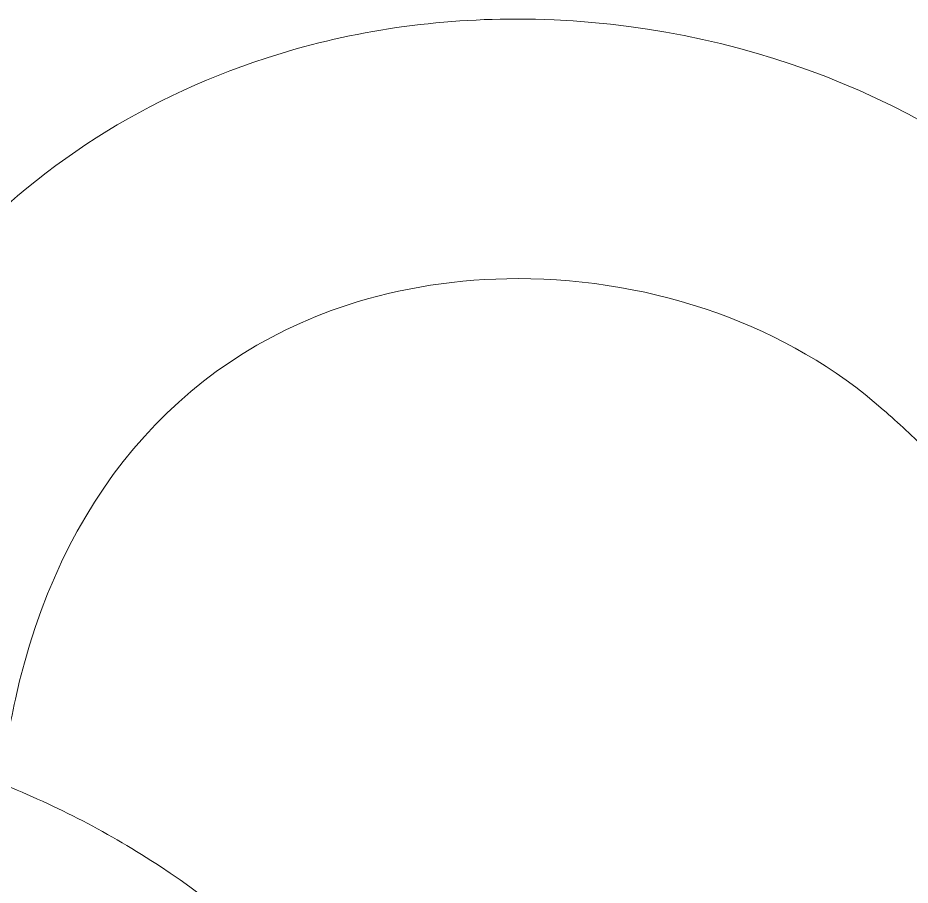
# Model space of a CAD drawing. Extents: x 14 to 2068, y -1996 to -61.
# Drawn here: x 977.79 to 1015.53, y -1395.8 to -1359.11 of the extents above; entities that cross this region are included whole.
import ezdxf

# ---------------------------------------------------------------- set-up
doc = ezdxf.new("R2010")
doc.units = 0
doc.header["$MEASUREMENT"] = 0
doc.layers.add('Layer 1', color=7, linetype='Continuous', lineweight=0)

msp = doc.modelspace()

# ---------------------------------------------------------------- linework, layer by layer
at = {"layer": 'Layer 1'}
for points, knots in [([(1136.179, -1560.887), (1123.338, -1560.887), (1111.791, -1552.933), (1107.031, -1540.957), (1107.031, -1540.957), (986.201, -1540.957), (986.201, -1540.957), (981.442, -1552.966), (969.985, -1560.887), (957.039, -1560.887), (944.095, -1560.887), (932.645, -1552.966), (927.896, -1540.957), (927.896, -1540.957), (923.109, -1540.957), (923.109, -1540.957), (904.902, -1540.957), (890.089, -1525.991), (890.089, -1507.597), (890.089, -1507.597), (890.089, -1483.434), (890.089, -1483.434), (883.927, -1477.169), (878.772, -1470.519), (874.355, -1463.137), (865.741, -1448.715), (863.057, -1434.854), (866.149, -1420.764), (869.438, -1405.837), (878.579, -1395.227), (891.888, -1390.885), (895.938, -1389.563), (900.24, -1388.894), (904.673, -1388.894), (914.969, -1388.894), (924.993, -1392.533), (932.176, -1398.879), (932.601, -1399.253), (933.014, -1399.626), (933.428, -1400.008), (939.064, -1394.846), (945.257, -1391.564), (952.28, -1390.008), (955.79, -1389.226), (959.276, -1388.829), (962.638, -1388.829), (963.875, -1388.829), (965.105, -1388.883), (966.319, -1388.989), (966.475, -1387.854), (966.679, -1386.713), (966.929, -1385.573), (969.644, -1373.223), (977.229, -1364.431), (988.287, -1360.815), (991.643, -1359.72), (995.207, -1359.164), (998.88, -1359.164), (1007.4, -1359.164), (1015.704, -1362.179), (1021.664, -1367.437), (1021.763, -1367.525), (1021.862, -1367.614), (1021.961, -1367.703), (1026.434, -1363.837), (1031.424, -1361.275), (1036.83, -1360.078), (1039.709, -1359.438), (1042.574, -1359.113), (1045.342, -1359.113), (1051.843, -1359.113), (1057.767, -1360.846), (1062.951, -1364.262), (1070.364, -1369.142), (1075.473, -1377.241), (1077.336, -1387.068), (1077.582, -1388.373), (1077.767, -1389.672), (1077.891, -1390.947), (1077.924, -1390.974), (1077.957, -1391), (1077.99, -1391.026), (1081.063, -1388.626), (1084.446, -1387.006), (1088.078, -1386.198), (1090.168, -1385.733), (1092.27, -1385.498), (1094.327, -1385.498), (1099.227, -1385.498), (1103.851, -1386.837), (1107.699, -1389.371), (1109.351, -1390.46), (1110.851, -1391.753), (1112.178, -1393.231), (1115.622, -1391.9), (1119.255, -1391.227), (1123.009, -1391.227), (1123.009, -1391.227), (1184.569, -1391.227), (1184.569, -1391.227), (1201.398, -1391.227), (1215.089, -1405.057), (1215.089, -1422.057), (1215.089, -1422.057), (1215.089, -1514.526), (1215.089, -1514.526), (1215.089, -1531.532), (1201.398, -1545.367), (1184.569, -1545.367), (1184.569, -1545.367), (1163.17, -1545.367), (1163.17, -1545.367), (1157.501, -1554.986), (1147.322, -1560.887), (1136.179, -1560.887)], [0, 0, 0, 0, 1, 1, 1, 2, 2, 2, 3, 3, 3, 4, 4, 4, 5, 5, 5, 6, 6, 6, 7, 7, 7, 8, 8, 8, 9, 9, 9, 10, 10, 10, 11, 11, 11, 12, 12, 12, 13, 13, 13, 14, 14, 14, 15, 15, 15, 16, 16, 16, 17, 17, 17, 18, 18, 18, 19, 19, 19, 20, 20, 20, 21, 21, 21, 22, 22, 22, 23, 23, 23, 24, 24, 24, 25, 25, 25, 26, 26, 26, 27, 27, 27, 28, 28, 28, 29, 29, 29, 30, 30, 30, 31, 31, 31, 32, 32, 32, 33, 33, 33, 34, 34, 34, 35, 35, 35, 36, 36, 36, 37, 37, 37, 38, 38, 38, 38]), ([(1001.6, -1425.227), (1006.257, -1426.3), (1010.576, -1428.42), (1013.977, -1431.322), (1017.696, -1428.25), (1021.827, -1426.197), (1026.29, -1425.208), (1028.779, -1424.651), (1031.26, -1424.369), (1033.659, -1424.369), (1038.536, -1424.369), (1043.078, -1425.51), (1047.158, -1427.76), (1047.761, -1428.095), (1048.358, -1428.455), (1048.94, -1428.835), (1049.149, -1428.972), (1049.356, -1429.112), (1049.561, -1429.256), (1049.688, -1429.125), (1049.816, -1428.993), (1049.946, -1428.857), (1052.987, -1425.74), (1055.745, -1422.412), (1058.159, -1418.951), (1064.188, -1410.318), (1067.025, -1402.839), (1067.089, -1395.411), (1067.117, -1393.738), (1066.997, -1392.083), (1066.725, -1390.327), (1066.663, -1389.892), (1066.59, -1389.493), (1066.518, -1389.095), (1065.207, -1382.146), (1061.879, -1376.727), (1056.897, -1373.44), (1053.548, -1371.234), (1049.653, -1370.115), (1045.322, -1370.115), (1043.356, -1370.115), (1041.3, -1370.351), (1039.21, -1370.815), (1034.347, -1371.894), (1030.084, -1374.562), (1026.175, -1378.976), (1026.175, -1378.976), (1022.437, -1383.222), (1022.437, -1383.222), (1022.437, -1383.222), (1017.928, -1378.997), (1017.928, -1378.997), (1017.53, -1378.622), (1016.325, -1377.479), (1016.325, -1377.479), (1015.653, -1376.844), (1015.032, -1376.254), (1014.39, -1375.691), (1010.392, -1372.164), (1004.763, -1370.145), (998.942, -1370.145), (996.425, -1370.145), (993.993, -1370.522), (991.711, -1371.269), (984.505, -1373.624), (979.521, -1379.545), (977.68, -1387.939), (977.417, -1389.134), (977.222, -1390.329), (977.097, -1391.515), (979.432, -1392.443), (981.684, -1393.617), (983.817, -1395.02), (992.756, -1400.914), (998.916, -1410.7), (1001.167, -1422.578), (1001.335, -1423.478), (1001.479, -1424.355), (1001.6, -1425.227)], [0, 0, 0, 0, 1, 1, 1, 2, 2, 2, 3, 3, 3, 4, 4, 4, 5, 5, 5, 6, 6, 6, 7, 7, 7, 8, 8, 8, 9, 9, 9, 10, 10, 10, 11, 11, 11, 12, 12, 12, 13, 13, 13, 14, 14, 14, 15, 15, 15, 16, 16, 16, 17, 17, 17, 18, 18, 18, 19, 19, 19, 20, 20, 20, 21, 21, 21, 22, 22, 22, 23, 23, 23, 24, 24, 24, 25, 25, 25, 26, 26, 26, 26])]:
    msp.add_open_spline(points, degree=3, knots=knots, dxfattribs=at)

doc.saveas('drawing.dxf')
